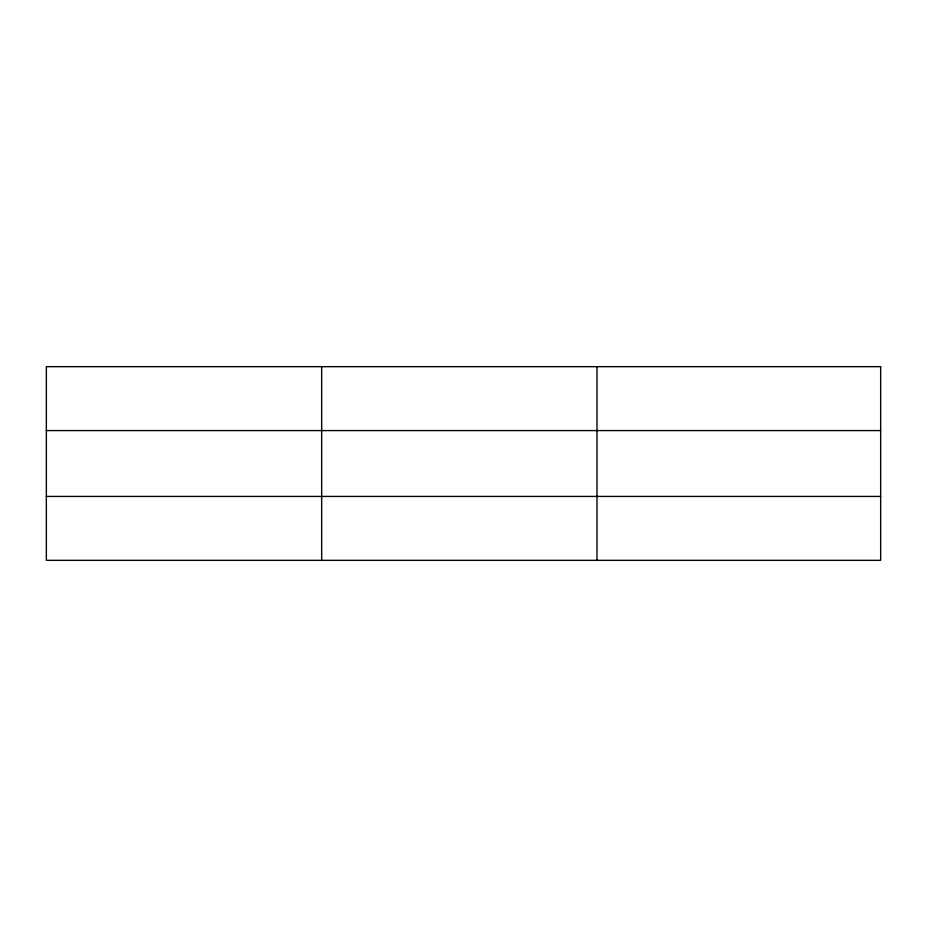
<?xml version="1.0" encoding="UTF-8"?>
<svg xmlns="http://www.w3.org/2000/svg" width="927" height="927" viewBox="0 0 927 927"><rect width="100%" height="100%" fill="white"/><g stroke="black" fill="none" stroke-linecap="round" stroke-linejoin="round"><path stroke-width="1.39" d="M321.669 560.325L321.669 366.675M596.988 560.325L596.988 366.675M46.35 430.58L880.65 430.58M46.35 496.42L880.65 496.42M880.65 366.675L880.65 560.325L46.35 560.325L46.35 366.675L880.65 366.675"/></g></svg>
